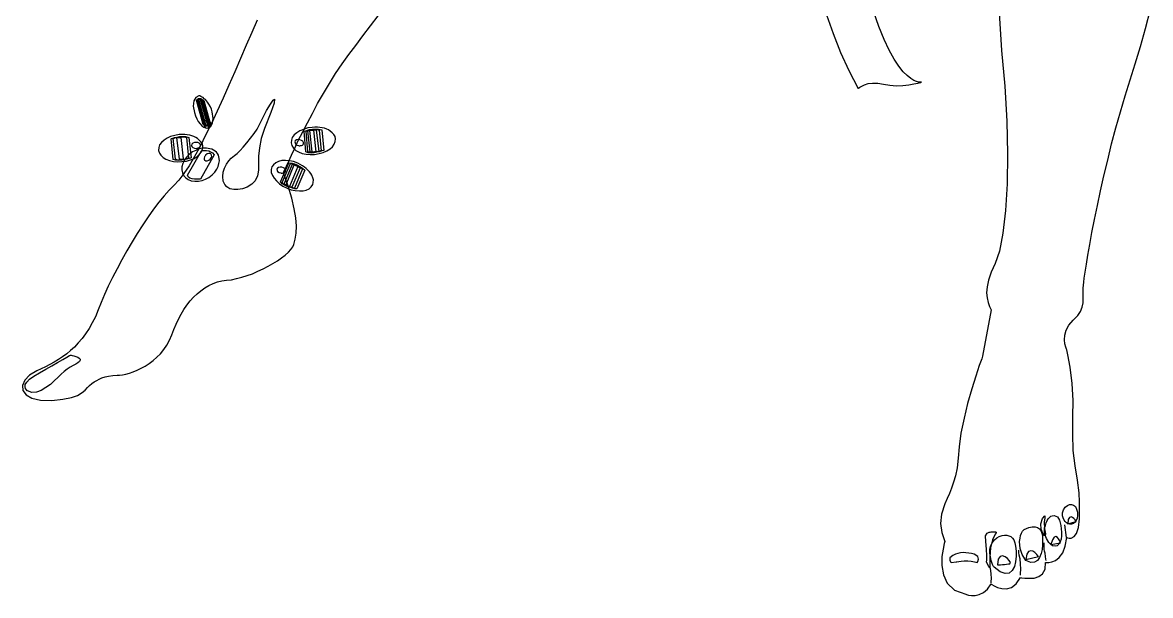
# Model space of a CAD drawing. Extents: x 136.13 to 137.16, y 60.01 to 61.78.
# Drawn here: x 136.133 to 136.868, y 60.015 to 60.388 of the extents above; entities that cross this region are included whole.
import ezdxf

# ---------------------------------------------------------------- set-up
doc = ezdxf.new("R2010")
doc.units = 0
doc.layers.get('0').update_dxf_attribs({"linetype": 'CONTINUOUS'})

msp = doc.modelspace()

# ---------------------------------------------------------------- linework, layer by layer
at = {"linetype": 'CONTINUOUS'}
for points in [[(136.76894, 60.39396), (136.77056, 60.36952), (136.77272, 60.34616), (136.77398, 60.32352), (136.77451, 60.30213), (136.77415, 60.28272), (136.77325, 60.26529), (136.77146, 60.25056), (136.7693, 60.23887), (136.76642, 60.23079), (136.76373, 60.22503), (136.76211, 60.22), (136.76121, 60.21551), (136.76086, 60.21173), (136.76121, 60.20832), (136.76175, 60.20545), (136.76265, 60.20275), (136.76373, 60.2006), (136.75815, 60.1704), (136.75762, 60.16878), (136.756, 60.16429), (136.75385, 60.15746), (136.75115, 60.14919), (136.74845, 60.13967), (136.74612, 60.12997), (136.74414, 60.12026), (136.74306, 60.11145), (136.74234, 60.10391), (136.74163, 60.09762), (136.74054, 60.09258), (136.73929, 60.08827), (136.73803, 60.0845), (136.73659, 60.08108), (136.73516, 60.07767), (136.73354, 60.07426), (136.73138, 60.0676), (136.73084, 60.06149), (136.73174, 60.05557), (136.73354, 60.04963), (136.73317, 60.04837), (136.73246, 60.04478), (136.73174, 60.03993), (136.73156, 60.034), (136.73264, 60.02807), (136.73516, 60.0225), (136.73983, 60.01801), (136.74719, 60.01531), (136.74774, 60.01513), (136.749, 60.01477), (136.75097, 60.01459), (136.7533, 60.01459), (136.756, 60.01513), (136.75888, 60.01639), (136.76139, 60.01873), (136.76373, 60.02214), (136.76427, 60.02178), (136.76571, 60.02088), (136.76804, 60.0198), (136.77074, 60.01909), (136.77379, 60.0189), (136.77702, 60.0198), (136.78008, 60.02214), (136.78296, 60.02627), (136.78368, 60.0261), (136.78565, 60.02591), (136.78853, 60.02574), (136.79176, 60.02591), (136.79482, 60.02681), (136.79734, 60.02861), (136.79896, 60.03166), (136.79931, 60.03598), (136.79985, 60.03598), (136.80129, 60.03598), (136.80326, 60.03651), (136.80578, 60.03741), (136.80812, 60.03939), (136.81046, 60.04227), (136.81207, 60.04658), (136.81315, 60.05233), (136.81351, 60.05215), (136.81459, 60.05197), (136.81602, 60.05197), (136.81783, 60.05287), (136.81944, 60.05503), (136.8207, 60.0588), (136.82142, 60.06455), (136.82142, 60.073), (136.82142, 60.07533), (136.82106, 60.08145), (136.82016, 60.08971), (136.81854, 60.09906), (136.81728, 60.10894), (136.81693, 60.11991), (136.8171, 60.13087), (136.81728, 60.14165), (136.81657, 60.15261), (136.81531, 60.16321), (136.81387, 60.1713), (136.81315, 60.17453), (136.81297, 60.17508), (136.81243, 60.17633), (136.81189, 60.17849), (136.81153, 60.181), (136.81171, 60.18406), (136.81261, 60.18729), (136.81441, 60.19053), (136.81728, 60.19376), (136.82034, 60.19682), (136.82213, 60.19951), (136.82321, 60.20239), (136.82375, 60.20509), (136.82375, 60.20796), (136.82375, 60.2112), (136.82375, 60.21461), (136.82411, 60.21857), (136.82447, 60.22126), (136.82501, 60.22521), (136.82591, 60.23024), (136.82681, 60.23618), (136.82807, 60.24319), (136.8295, 60.25092), (136.83112, 60.25936), (136.8331, 60.26853), (136.83508, 60.27805), (136.83723, 60.28793), (136.83975, 60.29817), (136.84226, 60.3086), (136.84496, 60.3192), (136.84801, 60.32963), (136.85107, 60.34005), (136.85431, 60.35029), (136.85772, 60.36072), (136.86113, 60.37204), (136.86437, 60.3839), (136.8676, 60.39648)], [(136.28552, 60.38929), (136.28193, 60.38121), (136.27834, 60.37294), (136.27456, 60.36431), (136.27097, 60.35569), (136.26701, 60.34688), (136.26324, 60.33843), (136.25947, 60.32999), (136.25569, 60.3219), (136.25191, 60.31435), (136.24832, 60.30698), (136.24455, 60.30052), (136.24114, 60.2944), (136.23772, 60.28937), (136.23449, 60.28506), (136.23125, 60.28165), (136.22802, 60.27859), (136.22478, 60.27481), (136.22137, 60.27068), (136.21795, 60.26619), (136.21436, 60.26116), (136.21094, 60.25594), (136.20735, 60.25037), (136.20393, 60.24481), (136.20052, 60.23905), (136.19729, 60.23312), (136.19423, 60.22737), (136.19118, 60.22162), (136.18848, 60.21605), (136.18596, 60.21066), (136.18381, 60.20545), (136.18183, 60.2006), (136.18003, 60.1961), (136.17788, 60.19214), (136.1759, 60.18837), (136.17356, 60.18496), (136.17141, 60.1819), (136.16889, 60.17903), (136.16637, 60.17633), (136.16386, 60.174), (136.16134, 60.17184), (136.15865, 60.17004), (136.15595, 60.16825), (136.15325, 60.16645), (136.15038, 60.16501), (136.1475, 60.16357), (136.14481, 60.16214), (136.14194, 60.16088), (136.13708, 60.158), (136.13403, 60.15477), (136.13259, 60.15135), (136.13277, 60.14812), (136.13493, 60.14524), (136.1387, 60.14309), (136.14427, 60.14183), (136.15164, 60.14165), (136.15883, 60.14237), (136.1644, 60.14344), (136.16835, 60.14489), (136.17141, 60.14668), (136.17338, 60.14829), (136.175, 60.14991), (136.17626, 60.15135), (136.17769, 60.15261), (136.17931, 60.15369), (136.18093, 60.15459), (136.18255, 60.15549), (136.18434, 60.15639), (136.1865, 60.15692), (136.18866, 60.15746), (136.19135, 60.15782), (136.19423, 60.158), (136.19585, 60.158), (136.19782, 60.15836), (136.19998, 60.15872), (136.20231, 60.15944), (136.20466, 60.16015), (136.20717, 60.16124), (136.20987, 60.1625), (136.21256, 60.16393), (136.21507, 60.16555), (136.21777, 60.16752), (136.22011, 60.16968), (136.22244, 60.17202), (136.2246, 60.17472), (136.22658, 60.17759), (136.22838, 60.18083), (136.22981, 60.18424), (136.23107, 60.18784), (136.23269, 60.19125), (136.2343, 60.19448), (136.23592, 60.19772), (136.23772, 60.20077), (136.2397, 60.20365), (136.24186, 60.20635), (136.24401, 60.20886), (136.24635, 60.21102), (136.24886, 60.21299), (136.25138, 60.21497), (136.25389, 60.21641), (136.25677, 60.21767), (136.25964, 60.21874), (136.26252, 60.21946), (136.26558, 60.21983), (136.26881, 60.22018), (136.27204, 60.2209), (136.27546, 60.2218), (136.27887, 60.22288), (136.28247, 60.22413), (136.28588, 60.22575), (136.2893, 60.22719), (136.29271, 60.22899), (136.29577, 60.23079), (136.29864, 60.23258), (136.30134, 60.23438), (136.30368, 60.23618), (136.30583, 60.23815), (136.30745, 60.23995), (136.30871, 60.24157), (136.30943, 60.24319), (136.31033, 60.2466), (136.31086, 60.25056), (136.31104, 60.25505), (136.31069, 60.26044), (136.3096, 60.26637), (136.30798, 60.27338), (136.30565, 60.2811), (136.3026, 60.28991), (136.30277, 60.29045), (136.30349, 60.29189), (136.30458, 60.29422), (136.30601, 60.29746), (136.30781, 60.30141), (136.30996, 60.3059), (136.3123, 60.31093), (136.31518, 60.31651), (136.31823, 60.32244), (136.32146, 60.32855), (136.32488, 60.33502), (136.32866, 60.34149), (136.33261, 60.34796), (136.33656, 60.35443), (136.34087, 60.36072), (136.34519, 60.36683), (136.34968, 60.37276), (136.35435, 60.37905), (136.35939, 60.38552), (136.36442, 60.39217)], [(136.65644, 60.39271), (136.66075, 60.38048), (136.6656, 60.36826), (136.671, 60.3564), (136.67711, 60.34473), (136.67729, 60.3449), (136.67819, 60.34562), (136.67945, 60.34634), (136.68124, 60.34724), (136.68358, 60.34796), (136.68645, 60.34832), (136.68987, 60.34832), (136.69364, 60.3476), (136.69778, 60.34688), (136.70209, 60.34652), (136.70622, 60.3467), (136.71018, 60.34724), (136.71341, 60.34778), (136.7161, 60.34832), (136.71791, 60.34868), (136.71844, 60.34886), (136.71826, 60.34886), (136.71754, 60.34886), (136.71646, 60.34886), (136.7152, 60.34922), (136.71341, 60.34993), (136.71143, 60.35119), (136.7091, 60.35317), (136.7064, 60.35569), (136.70353, 60.35928), (136.70065, 60.36395), (136.69742, 60.36971), (136.69418, 60.37671), (136.69058, 60.38516), (136.68717, 60.39504)], [(136.25317, 60.31885), (136.25515, 60.31975), (136.25641, 60.32208), (136.25677, 60.32531), (136.25623, 60.32945), (136.25569, 60.33125), (136.25497, 60.33286), (136.25407, 60.33448), (136.25317, 60.33574), (136.25246, 60.33663), (136.25174, 60.33753), (136.25102, 60.33807), (136.2503, 60.33879), (136.24958, 60.33915), (136.24886, 60.33951), (136.24814, 60.33987), (136.24742, 60.33987), (136.24545, 60.33897), (136.24419, 60.33663), (136.24383, 60.33322), (136.24455, 60.32909), (136.24527, 60.32693), (136.24616, 60.32495), (136.24706, 60.32334), (136.24832, 60.32172), (136.2494, 60.32046), (136.25066, 60.31956), (136.25191, 60.31902), (136.25317, 60.31885)], [(136.25066, 60.337), (136.25497, 60.32136), (136.25462, 60.321), (136.25353, 60.32028), (136.25191, 60.3201), (136.2503, 60.32136), (136.24599, 60.33717), (136.24635, 60.33753), (136.24725, 60.33825), (136.24868, 60.33825), (136.25066, 60.337)], [(136.24994, 60.33717), (136.25443, 60.32118), (136.25407, 60.32082), (136.25317, 60.32046), (136.2521, 60.32028), (136.25084, 60.32118), (136.24635, 60.33736), (136.24671, 60.33753), (136.24742, 60.33807), (136.2485, 60.33807), (136.24994, 60.33717)], [(136.24922, 60.33736), (136.25372, 60.321), (136.25353, 60.32082), (136.253, 60.32046), (136.25227, 60.32046), (136.25138, 60.32118), (136.24689, 60.33736), (136.24706, 60.33753), (136.24761, 60.33772), (136.24832, 60.33772), (136.24922, 60.33736)], [(136.2521, 60.32118), (136.24742, 60.33753), (136.24832, 60.33753), (136.25317, 60.32082), (136.253, 60.32064), (136.25282, 60.32064), (136.25246, 60.32064), (136.2521, 60.32118)], [(136.2724, 60.30231), (136.27294, 60.30285), (136.27438, 60.30429), (136.27636, 60.30663), (136.2787, 60.30932), (136.28121, 60.31238), (136.28355, 60.31543), (136.28552, 60.3183), (136.28678, 60.32082), (136.28911, 60.32567), (136.29163, 60.33052), (136.29415, 60.33448), (136.29595, 60.33717), (136.29685, 60.33772), (136.29648, 60.3352), (136.29433, 60.32909), (136.2902, 60.31866), (136.28804, 60.31219), (136.28696, 60.30608), (136.28642, 60.30069), (136.28642, 60.29584), (136.28624, 60.29153), (136.28571, 60.28776), (136.28426, 60.2847), (136.28193, 60.28236), (136.27887, 60.28056), (136.27582, 60.27949), (136.27294, 60.27894), (136.27025, 60.27894), (136.26773, 60.27949), (136.26575, 60.28075), (136.26432, 60.28218), (136.26342, 60.28434), (136.26306, 60.2874), (136.26342, 60.29027), (136.26413, 60.29296), (136.26539, 60.29548), (136.26701, 60.29764), (136.26863, 60.29943), (136.27061, 60.30105), (136.2724, 60.30231)], [(136.25102, 60.3219), (136.25102, 60.32154), (136.25102, 60.32118), (136.25102, 60.32082), (136.2512, 60.32046), (136.25138, 60.31975), (136.25174, 60.31938), (136.2521, 60.31902), (136.25263, 60.31885), (136.25336, 60.31902), (136.25407, 60.31956), (136.25462, 60.32046), (136.25497, 60.32154), (136.25497, 60.32262), (136.25462, 60.32352), (136.25407, 60.32424), (136.25336, 60.3246), (136.25263, 60.32441), (136.25191, 60.32388), (136.25138, 60.32298), (136.25102, 60.3219)], [(136.3229, 60.30177), (136.32578, 60.30231), (136.32847, 60.30303), (136.33081, 60.30411), (136.33296, 60.30537), (136.33458, 60.3068), (136.33567, 60.30842), (136.33638, 60.31022), (136.33656, 60.31202), (136.3362, 60.31345), (136.33548, 60.31489), (136.33441, 60.31597), (136.33315, 60.31704), (136.33207, 60.31777), (136.33081, 60.3183), (136.32937, 60.31885), (136.32794, 60.3192), (136.32632, 60.31938), (136.3247, 60.31956), (136.32308, 60.31956), (136.32129, 60.31938), (136.31841, 60.31902), (136.31571, 60.31813), (136.3132, 60.31723), (136.31122, 60.31597), (136.3096, 60.31453), (136.30834, 60.31291), (136.30781, 60.31112), (136.30763, 60.30932), (136.30817, 60.30752), (136.30907, 60.3059), (136.31069, 60.30447), (136.31248, 60.30339), (136.31482, 60.30249), (136.31733, 60.30195), (136.32003, 60.30177), (136.3229, 60.30177)], [(136.32758, 60.31777), (136.32883, 60.30447), (136.32847, 60.30429), (136.32758, 60.30411), (136.32614, 60.30357), (136.32434, 60.30321), (136.32255, 60.30285), (136.32057, 60.30267), (136.31877, 60.30285), (136.31715, 60.30339), (136.31608, 60.31687), (136.31625, 60.31704), (136.31715, 60.31723), (136.31823, 60.31759), (136.31967, 60.31794), (136.32146, 60.3183), (136.32344, 60.3183), (136.32542, 60.3183), (136.32758, 60.31777)], [(136.32578, 60.31759), (136.32721, 60.30411), (136.32704, 60.30411), (136.32632, 60.30375), (136.32524, 60.30357), (136.32398, 60.30321), (136.32255, 60.30303), (136.3211, 60.30303), (136.31967, 60.30321), (136.31859, 60.30357), (136.31733, 60.31704), (136.31751, 60.31704), (136.31805, 60.31723), (136.31895, 60.31759), (136.32021, 60.31777), (136.32146, 60.31794), (136.3229, 60.31794), (136.32434, 60.31794), (136.32578, 60.31759)], [(136.32398, 60.31759), (136.3256, 60.30392), (136.32542, 60.30392), (136.32506, 60.30375), (136.32434, 60.30357), (136.32344, 60.30321), (136.32255, 60.30321), (136.32165, 60.30303), (136.32074, 60.30321), (136.32003, 60.30357), (136.31859, 60.31723), (136.31877, 60.31723), (136.31913, 60.3174), (136.31984, 60.31759), (136.32057, 60.31777), (136.32146, 60.31777), (136.32236, 60.31777), (136.32326, 60.31777), (136.32398, 60.31759)], [(136.32129, 60.30357), (136.31984, 60.3174), (136.32219, 60.31759), (136.3238, 60.30357), (136.32362, 60.30339), (136.3229, 60.30339), (136.322, 60.30321), (136.32129, 60.30357)], [(136.23646, 60.2971), (136.23934, 60.29746), (136.24203, 60.29836), (136.24437, 60.29926), (136.24635, 60.30052), (136.24796, 60.30195), (136.24922, 60.30357), (136.24994, 60.30537), (136.25012, 60.30716), (136.24976, 60.3086), (136.24886, 60.31004), (136.24778, 60.31112), (136.24652, 60.31219), (136.24545, 60.31291), (136.24419, 60.31345), (136.24293, 60.31399), (136.2415, 60.31435), (136.23988, 60.31453), (136.23826, 60.31471), (136.23646, 60.31471), (136.23466, 60.31471), (136.23179, 60.31417), (136.22909, 60.31345), (136.22676, 60.31238), (136.22478, 60.31112), (136.22316, 60.30968), (136.22191, 60.30806), (136.22137, 60.30627), (136.22118, 60.30447), (136.22173, 60.30267), (136.22263, 60.30123), (136.22424, 60.29979), (136.22604, 60.29872), (136.22838, 60.29782), (136.23089, 60.29728), (136.23359, 60.29692), (136.23646, 60.2971)], [(136.24095, 60.31291), (136.24239, 60.29962), (136.24203, 60.29943), (136.24114, 60.29926), (136.2397, 60.29872), (136.2379, 60.29836), (136.2361, 60.298), (136.23413, 60.29782), (136.23233, 60.298), (136.23071, 60.29854), (136.22945, 60.31202), (136.22964, 60.31219), (136.23053, 60.31238), (136.23161, 60.31274), (136.23304, 60.31309), (136.23485, 60.31345), (136.23682, 60.31345), (136.2388, 60.31345), (136.24095, 60.31291)], [(136.23934, 60.31291), (136.24077, 60.29943), (136.2406, 60.29926), (136.23988, 60.29907), (136.2388, 60.29872), (136.23754, 60.29854), (136.2361, 60.29817), (136.23466, 60.29817), (136.23323, 60.29836), (136.23215, 60.29872), (136.23071, 60.31219), (136.23089, 60.31219), (136.23161, 60.31255), (136.23251, 60.31274), (136.23359, 60.31309), (136.23502, 60.31327), (136.23646, 60.31327), (136.2379, 60.31327), (136.23934, 60.31291)], [(136.23485, 60.2989), (136.23323, 60.31255), (136.23575, 60.31291), (136.23736, 60.2989), (136.237, 60.29872), (136.23646, 60.29854), (136.23556, 60.29854), (136.23485, 60.2989)], [(136.24563, 60.30573), (136.24599, 60.30573), (136.24635, 60.3059), (136.24671, 60.3059), (136.24706, 60.30608), (136.24761, 60.30627), (136.24814, 60.30663), (136.24832, 60.30716), (136.2485, 60.3077), (136.24832, 60.30842), (136.24761, 60.30914), (136.24671, 60.3095), (136.24563, 60.30968), (136.24455, 60.3095), (136.24365, 60.30914), (136.24293, 60.30842), (136.24275, 60.3077), (136.24293, 60.30698), (136.24365, 60.30627), (136.24455, 60.3059), (136.24563, 60.30573)], [(136.31248, 60.30752), (136.31284, 60.30734), (136.3132, 60.30734), (136.31338, 60.30734), (136.31374, 60.30752), (136.31446, 60.3077), (136.31499, 60.30789), (136.31554, 60.30824), (136.31571, 60.30878), (136.31571, 60.3095), (136.31518, 60.3104), (136.31428, 60.31093), (136.3132, 60.31129), (136.31212, 60.31148), (136.31104, 60.31129), (136.31033, 60.31076), (136.30996, 60.31004), (136.31014, 60.30932), (136.3105, 60.3086), (136.3114, 60.30789), (136.31248, 60.30752)], [(136.24257, 60.2847), (136.2449, 60.28434), (136.24725, 60.28434), (136.24958, 60.28488), (136.25191, 60.28578), (136.25407, 60.28686), (136.25605, 60.28847), (136.25785, 60.29027), (136.25928, 60.29225), (136.26, 60.29404), (136.26054, 60.29584), (136.2609, 60.29764), (136.26073, 60.29926), (136.26054, 60.30033), (136.26018, 60.30141), (136.25964, 60.30231), (136.25892, 60.30321), (136.25802, 60.30392), (136.25695, 60.30465), (136.25587, 60.30518), (136.25462, 60.30554), (136.25246, 60.3059), (136.25012, 60.3059), (136.24778, 60.30537), (136.24545, 60.30447), (136.24329, 60.30339), (136.24114, 60.30177), (136.23952, 60.29997), (136.23808, 60.298), (136.237, 60.29584), (136.23646, 60.29368), (136.23646, 60.29171), (136.23682, 60.28973), (136.23772, 60.28793), (136.23898, 60.2865), (136.2406, 60.28542), (136.24257, 60.2847)], [(136.25749, 60.30159), (136.2485, 60.28578), (136.24814, 60.28578), (136.24725, 60.2856), (136.24599, 60.2856), (136.24455, 60.28578), (136.24311, 60.28595), (136.24167, 60.28631), (136.2406, 60.28721), (136.24005, 60.28829), (136.24922, 60.30411), (136.2494, 60.30411), (136.25012, 60.30429), (136.2512, 60.30429), (136.25246, 60.30429), (136.25389, 60.30411), (136.25515, 60.30357), (136.25641, 60.30285), (136.25749, 60.30159)], [(136.25191, 60.30141), (136.25174, 60.30105), (136.25156, 60.30088), (136.25138, 60.30052), (136.2512, 60.30015), (136.25102, 60.29943), (136.25102, 60.2989), (136.25102, 60.29836), (136.25138, 60.298), (136.2521, 60.29764), (136.253, 60.29764), (136.25389, 60.298), (136.25479, 60.29872), (136.25551, 60.29962), (136.25587, 60.30052), (136.25569, 60.30141), (136.25533, 60.30213), (136.25462, 60.30249), (136.25389, 60.30249), (136.25282, 60.30213), (136.25191, 60.30141)], [(136.30493, 60.27985), (136.30763, 60.27877), (136.31033, 60.27823), (136.31302, 60.27805), (136.31535, 60.27805), (136.31751, 60.27859), (136.31931, 60.27949), (136.32074, 60.28075), (136.32165, 60.28218), (136.322, 60.28362), (136.32219, 60.28524), (136.32183, 60.28667), (136.3211, 60.28829), (136.32039, 60.28937), (136.31967, 60.29045), (136.31859, 60.29153), (136.31751, 60.29261), (136.31625, 60.29351), (136.31499, 60.2944), (136.31356, 60.2953), (136.31194, 60.29602), (136.30924, 60.2971), (136.30655, 60.29764), (136.30385, 60.29782), (136.30152, 60.29782), (136.29936, 60.29728), (136.29757, 60.29638), (136.29612, 60.29512), (136.29505, 60.29368), (136.29469, 60.29189), (136.29469, 60.29009), (136.29541, 60.28811), (136.29648, 60.28631), (136.2981, 60.28452), (136.30008, 60.28272), (136.30223, 60.2811), (136.30493, 60.27985)], [(136.3008, 60.28973), (136.30116, 60.28955), (136.30152, 60.28955), (136.3017, 60.28955), (136.30206, 60.28955), (136.30277, 60.28973), (136.30332, 60.29009), (136.30385, 60.29045), (136.30403, 60.29099), (136.30403, 60.29171), (136.30349, 60.29261), (136.3026, 60.29315), (136.30152, 60.29351), (136.30044, 60.29351), (136.29936, 60.29332), (136.29864, 60.29279), (136.29828, 60.29225), (136.29846, 60.29135), (136.29882, 60.29063), (136.29972, 60.29009), (136.3008, 60.28973)], [(136.31661, 60.29153), (136.3114, 60.27931), (136.31104, 60.27931), (136.30996, 60.27949), (136.30853, 60.27985), (136.30691, 60.28039), (136.30511, 60.28092), (136.30332, 60.28182), (136.3017, 60.28272), (136.30062, 60.28398), (136.30601, 60.29638), (136.30637, 60.29638), (136.30709, 60.2962), (136.30834, 60.29602), (136.30978, 60.29566), (136.3114, 60.29494), (136.3132, 60.29404), (136.31499, 60.29296), (136.31661, 60.29153)], [(136.31499, 60.29242), (136.30978, 60.27985), (136.30943, 60.27985), (136.30871, 60.28003), (136.30763, 60.2802), (136.30637, 60.28056), (136.30511, 60.2811), (136.30385, 60.28182), (136.3026, 60.28254), (136.30187, 60.28344), (136.30727, 60.29584), (136.30745, 60.29584), (136.30817, 60.29566), (136.30907, 60.29548), (136.31014, 60.2953), (136.3114, 60.29477), (136.31266, 60.29422), (136.31392, 60.29332), (136.31499, 60.29242)], [(136.31356, 60.29315), (136.30817, 60.28039), (136.30745, 60.28056), (136.30601, 60.28092), (136.30421, 60.28165), (136.30313, 60.28272), (136.30853, 60.29548), (136.30907, 60.2953), (136.3105, 60.29494), (136.31212, 60.29404), (136.31356, 60.29315)], [(136.30439, 60.28218), (136.3096, 60.29494), (136.31194, 60.29404), (136.30655, 60.28092), (136.30619, 60.28092), (136.30565, 60.2811), (136.30493, 60.28146), (136.30439, 60.28218)], [(136.13583, 60.14776), (136.13564, 60.14794), (136.1351, 60.14848), (136.13457, 60.14938), (136.13421, 60.15045), (136.13438, 60.15189), (136.13528, 60.15351), (136.13708, 60.15549), (136.13996, 60.15746), (136.14373, 60.15962), (136.14769, 60.16196), (136.15164, 60.16412), (136.15541, 60.16627), (136.15883, 60.16825), (136.16152, 60.16968), (136.16314, 60.17076), (136.16386, 60.17112), (136.16421, 60.17112), (136.16494, 60.17094), (136.16601, 60.17058), (136.16727, 60.17022), (136.16853, 60.16968), (136.16943, 60.16914), (136.17015, 60.16842), (136.17015, 60.16771), (136.16961, 60.16699), (136.16853, 60.16609), (136.16727, 60.16519), (136.16547, 60.16429), (136.16368, 60.16321), (136.1617, 60.16196), (136.15972, 60.16034), (136.15775, 60.15872), (136.15577, 60.15675), (136.15325, 60.15441), (136.15074, 60.15207), (136.14786, 60.14991), (136.14481, 60.14812), (136.14175, 60.14704), (136.1387, 60.14686), (136.13583, 60.14776)], [(136.81369, 60.06132), (136.81351, 60.06149), (136.81297, 60.06185), (136.81207, 60.06275), (136.81135, 60.06365), (136.81063, 60.06509), (136.81027, 60.06653), (136.81027, 60.06833), (136.81099, 60.0703), (136.81207, 60.0721), (136.81351, 60.07318), (136.81477, 60.0739), (136.81621, 60.0739), (136.81746, 60.07335), (136.81872, 60.07246), (136.81944, 60.07084), (136.81998, 60.06886), (136.81998, 60.06671), (136.8198, 60.06491), (136.81926, 60.06347), (136.81854, 60.06222), (136.81746, 60.06149), (136.81621, 60.06096), (136.81495, 60.06096), (136.81369, 60.06132)], [(136.79805, 60.05377), (136.79751, 60.05485), (136.79644, 60.05772), (136.79608, 60.06132), (136.79734, 60.06473), (136.79877, 60.06635), (136.79877, 60.06509), (136.79841, 60.06222), (136.7986, 60.0579), (136.79913, 60.05467), (136.79896, 60.05341), (136.79841, 60.05359), (136.79805, 60.05377)], [(136.80219, 60.0482), (136.80147, 60.0491), (136.79985, 60.05161), (136.7986, 60.05503), (136.7986, 60.05862), (136.79913, 60.06024), (136.79967, 60.06185), (136.80039, 60.06329), (136.80093, 60.06437), (136.80183, 60.06545), (136.80273, 60.06617), (136.80362, 60.06653), (136.80488, 60.06671), (136.80704, 60.06581), (136.8083, 60.06365), (136.8092, 60.06006), (136.80973, 60.05574), (136.80973, 60.05341), (136.80937, 60.05125), (136.80884, 60.04946), (136.80794, 60.04802), (136.80686, 60.04694), (136.80542, 60.04658), (136.80381, 60.04694), (136.80219, 60.0482)], [(136.81369, 60.06132), (136.81926, 60.06275), (136.81908, 60.06311), (136.81854, 60.06383), (136.81764, 60.06473), (136.81674, 60.06545), (136.81585, 60.06581), (136.81495, 60.06527), (136.81405, 60.06401), (136.81369, 60.06132)], [(136.78637, 60.03724), (136.78565, 60.03832), (136.78403, 60.04119), (136.7826, 60.04514), (136.78224, 60.04963), (136.7826, 60.05179), (136.78296, 60.05359), (136.7835, 60.05521), (136.78422, 60.05647), (136.78529, 60.05754), (136.78673, 60.05826), (136.78835, 60.0588), (136.7905, 60.05916), (136.79248, 60.05916), (136.7941, 60.0588), (136.79536, 60.0579), (136.79625, 60.05683), (136.7968, 60.05521), (136.79715, 60.05359), (136.79734, 60.05161), (136.79734, 60.04963), (136.79734, 60.0473), (136.79698, 60.0446), (136.79644, 60.04191), (136.79536, 60.03939), (136.7941, 60.03724), (136.79212, 60.03616), (136.78961, 60.03598), (136.78637, 60.03724)], [(136.81279, 60.05233), (136.81171, 60.0606)], [(136.76086, 60.03651), (136.76103, 60.0376), (136.76103, 60.04047), (136.76086, 60.04478), (136.76031, 60.04963), (136.76014, 60.05341), (136.76121, 60.05521), (136.76247, 60.05574), (136.76301, 60.05574), (136.76319, 60.05574), (136.76391, 60.05593), (136.76481, 60.0561), (136.76571, 60.0561), (136.76661, 60.0561), (136.76697, 60.05574), (136.76697, 60.05538), (136.76642, 60.05448), (136.76463, 60.05089), (136.76337, 60.0455), (136.76283, 60.03957), (136.76301, 60.03454), (136.76301, 60.03256), (136.76229, 60.03346), (136.76121, 60.03544), (136.76086, 60.03651)], [(136.76571, 60.0331), (136.76535, 60.03346), (136.76463, 60.03472), (136.76373, 60.03741), (136.76301, 60.04209), (136.76301, 60.04478), (136.76355, 60.04712), (136.76463, 60.0491), (136.76589, 60.05072), (136.7675, 60.05215), (136.76912, 60.05305), (136.77092, 60.05359), (136.77253, 60.05377), (136.77398, 60.05377), (136.77541, 60.05341), (136.77667, 60.05287), (136.77775, 60.05197), (136.77847, 60.05072), (136.77918, 60.04892), (136.77973, 60.04658), (136.78008, 60.04352), (136.78008, 60.04011), (136.77973, 60.03651), (136.779, 60.03346), (136.77757, 60.03076), (136.77559, 60.02915), (136.77289, 60.02879), (136.76966, 60.03005), (136.76571, 60.0331)], [(136.80273, 60.04766), (136.80901, 60.04892), (136.80884, 60.04928), (136.80848, 60.05018), (136.80776, 60.05143), (136.80704, 60.05233), (136.80596, 60.05287), (136.80488, 60.05251), (136.80381, 60.05089), (136.80273, 60.04766)], [(136.78296, 60.02771), (136.78296, 60.02879), (136.78314, 60.03166), (136.78296, 60.03508), (136.7826, 60.03832), (136.78206, 60.04083), (136.78188, 60.04262), (136.78188, 60.04371), (136.78188, 60.04407)], [(136.78637, 60.03796), (136.79464, 60.03993), (136.79428, 60.04029), (136.79356, 60.04119), (136.7923, 60.04245), (136.79104, 60.04335), (136.78961, 60.04371), (136.78817, 60.04317), (136.78709, 60.04137), (136.78637, 60.03796)], [(136.79967, 60.03724), (136.79949, 60.03813), (136.79931, 60.03993), (136.79896, 60.04209), (136.7986, 60.04352), (136.79841, 60.04478), (136.79841, 60.04658), (136.79841, 60.0482), (136.79841, 60.04892)], [(136.74108, 60.03651), (136.74144, 60.03651), (136.7427, 60.0367), (136.74432, 60.03687), (136.74629, 60.03706), (136.74864, 60.03706), (136.75079, 60.03687), (136.75295, 60.03651), (136.75475, 60.03598), (136.7551, 60.0367), (136.75546, 60.03813), (136.7551, 60.03993), (136.75277, 60.04137), (136.75097, 60.04191), (136.74917, 60.04209), (136.74738, 60.04227), (136.74558, 60.04245), (136.74378, 60.04227), (136.74216, 60.04191), (136.74054, 60.04137), (136.73893, 60.04065), (136.73695, 60.03903), (136.73677, 60.0376), (136.73731, 60.03651), (136.73767, 60.03598), (136.74108, 60.03651)], [(136.76787, 60.03454), (136.76804, 60.03454), (136.76876, 60.03454), (136.76984, 60.03454), (136.7711, 60.03472), (136.77253, 60.03472), (136.77379, 60.0349), (136.77505, 60.03508), (136.77595, 60.03526), (136.77631, 60.03598), (136.77559, 60.03724), (136.77451, 60.03867), (136.77289, 60.03975), (136.77127, 60.04047), (136.76966, 60.03993), (136.7684, 60.03813), (136.76787, 60.03454)], [(136.76373, 60.02286), (136.76391, 60.02358), (136.76409, 60.02555), (136.76391, 60.02861), (136.76337, 60.03238)]]:
    msp.add_lwpolyline(points, dxfattribs=at)

doc.saveas('drawing.dxf')
